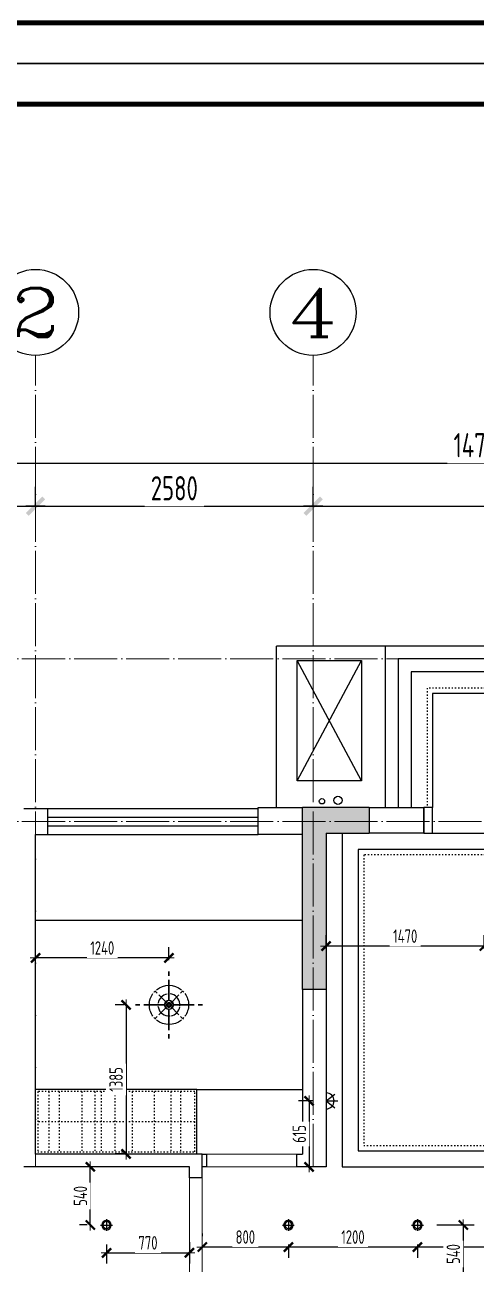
# Model space of a CAD drawing. Header units: inches. Extents: x 600 to 250244, y -404780 to 1000.
# Drawn here: x 165597 to 169793, y -326034 to -314517 of the extents above; entities that cross this region are included whole.
import ezdxf
from ezdxf.enums import TextEntityAlignment as Align

# ---------------------------------------------------------------- set-up
doc = ezdxf.new("R2010")
doc.units = ezdxf.units.IN
doc.header["$MEASUREMENT"] = 0
doc.linetypes.add('ACAD_ISO03W100', pattern=[30, 12, -18])
doc.linetypes.add('DOTE', pattern=[2.42, 2, -0.2, 0.02, -0.2])
for name, color, linetype in [('15开关布置图-YJ', 2, 'Continuous'), ('AXIS', 1, 'Continuous'), ('AXIS_TEXT', 7, 'Continuous'), ('A图框', 7, 'Continuous'), ('D-ARCHI', 250, 'Continuous'), ('EVH 立面填充', 8, 'Continuous'), ('IBS-003-建筑窗框', 3, 'Continuous'), ('IBS-182-原建筑非承重墙', 150, 'Continuous'), ('IBS-200-原建筑承重墙柱', 200, 'Continuous'), ('IBS-63-原建筑窗', 63, 'Continuous'), ('IDS-040-固定高家具', 40, 'Continuous'), ('IRC-2-天花灯具', 2, 'Continuous'), ('IRC-30-天花轮廓线', 30, 'Continuous'), ('外标注', 50, 'Continuous')]:
    doc.layers.add(name, color=color, linetype=linetype)
doc.layers.add('天棚材质标注', color=2, linetype='Continuous', lineweight=5)
doc.layers.add('门', color=65, linetype='Continuous', lineweight=13)
doc.styles.add('_TCH_AXIS', font='COMPLEX', dxfattribs={"bigfont": 'GBCBIG'})
doc.styles.add('COMPLEX', font='COMPLEX')
doc.styles.add('HBA-DIMT', font='ARCHS.SHX', dxfattribs={"width": 0.8})
doc.dimstyles.new('HBA_40', dxfattribs={"dimscale": 50, "dimtxt": 2.5, "dimasz": 0.1, "dimexe": 2, "dimexo": 2.5, "dimgap": 0.6, "dimtad": 1, "dimdec": 0, "dimrnd": 5, "dimzin": 0, "dimtxsty": 'HBA-DIMT', "dimblk": 'HBA_DIMENSION_TICK', "dimblk1": 'HBA_DIMENSION_TICK', "dimblk2": 'HBA_DIMENSION_TICK', "dimcen": 0.125, "dimclrd": 44, "dimclre": 44, "dimclrt": 2, "dimadec": 0, "dimazin": 0, "dimtfac": 1, "dimtdec": 0, "dimtix": 1, "dimtmove": 1, "dimatfit": 3, "dimldrblk": 'HBA_Leader_Dot', "dimfxl": 0, "dimtvp": 1, "dimtfill": 1, "dimtolj": 1, "dimtzin": 0, "dimarcsym": 0})

# ---------------------------------------------------------------- blocks, each defined once
blk = doc.blocks.new('gegeg')
at = {"layer": 'A图框'}
blk.add_lwpolyline([(162587, -39218), (162587, -60008), (133187, -60008), (133187, -39218)], close=True, dxfattribs=at)
at = {"layer": 'A图框', "const_width": 42}
blk.add_lwpolyline([(133537, -40125), (133537, -39568), (162237, -39568), (162237, -57908)], dxfattribs=at)
blk.add_lwpolyline([(133537, -58258), (162237, -58258), (162237, -59658), (133537, -59658)], close=True, dxfattribs=at)
blk = doc.blocks.new('HBA_DIMENSION_TICK')
at = {"color": 0, "linetype": 'ByBlock'}
for p, q in [((-10, 0), (0, 0)), ((0, 0), (10, 0))]:
    blk.add_line(p, q, dxfattribs=at)
at = {"color": 50, "linetype": 'ByBlock'}
blk.add_solid([(-10, -7), (-7, -10), (7, 10), (10, 7)], dxfattribs=at)
blk = doc.blocks.new('*D472')
at = {"layer": 'Defpoints', "color": 0, "transparency": 16777216}
for p in [(165697, -318990), (162487, -319215), (165697, -319215)]:
    blk.add_point(p, dxfattribs=at)
at = {"layer": '外标注', "color": 44, "lineweight": -2, "transparency": 16777216}
for p, q in [((162487, -318990), (162487, -318810)), ((165697, -318990), (165697, -318810)), ((162496, -318990), (165688, -318990))]:
    blk.add_line(p, q, dxfattribs=at)
at = {"layer": '外标注', "color": 44, "lineweight": -2, "transparency": 16777216, "xscale": 9, "yscale": 9, "zscale": 9, "rotation": 180}
blk.add_blockref('HBA_DIMENSION_TICK', (162487, -318990), dxfattribs=at)
at = {"layer": '外标注', "color": 44, "lineweight": -2, "transparency": 16777216, "xscale": 9, "yscale": 9, "zscale": 9}
blk.add_blockref('HBA_DIMENSION_TICK', (165697, -318990), dxfattribs=at)
at = {"layer": '外标注', "color": 2, "transparency": 16777216, "insert": (164092, -318824), "char_height": 225, "attachment_point": 5, "style": 'HBA-DIMT', "bg_fill": 3, "box_fill_scale": 1.25, "bg_fill_color": 256, "bg_fill_true_color": 13158600, "bg_fill_transparency": 0}
blk.add_mtext('\\A1;3210', dxfattribs=at)
blk = doc.blocks.new('HBA_Leader_Dot')
at = {"color": 0, "linetype": 'ByBlock'}
blk.add_line((-5, 0), (-10, 0), dxfattribs=at)
at = {"color": 0, "linetype": 'ByBlock', "const_width": 5}
blk.add_lwpolyline([(-2.5, 0, 1), (2.5, 0, 1)], format="xyb", close=True, dxfattribs=at)
blk = doc.blocks.new('*D473')
at = {"layer": 'Defpoints', "color": 0, "transparency": 16777216}
for p in [(168277, -318990), (165697, -319215), (168277, -319215)]:
    blk.add_point(p, dxfattribs=at)
at = {"layer": '外标注', "color": 44, "lineweight": -2, "transparency": 16777216}
for p, q in [((165697, -318990), (165697, -318810)), ((168277, -318990), (168277, -318810)), ((165706, -318990), (168268, -318990))]:
    blk.add_line(p, q, dxfattribs=at)
at = {"layer": '外标注', "color": 44, "lineweight": -2, "transparency": 16777216, "xscale": 9, "yscale": 9, "zscale": 9, "rotation": 180}
blk.add_blockref('HBA_DIMENSION_TICK', (165697, -318990), dxfattribs=at)
at = {"layer": '外标注', "color": 44, "lineweight": -2, "transparency": 16777216, "xscale": 9, "yscale": 9, "zscale": 9}
blk.add_blockref('HBA_DIMENSION_TICK', (168277, -318990), dxfattribs=at)
at = {"layer": '外标注', "color": 2, "transparency": 16777216, "insert": (166987, -318824), "char_height": 225, "attachment_point": 5, "style": 'HBA-DIMT', "bg_fill": 3, "box_fill_scale": 1.25, "bg_fill_color": 256, "bg_fill_true_color": 13158600, "bg_fill_transparency": 0}
blk.add_mtext('\\A1;2580', dxfattribs=at)
blk = doc.blocks.new('*D474')
at = {"layer": 'Defpoints', "color": 0, "transparency": 16777216}
for p in [(174367, -318990), (168277, -319215), (174367, -319215)]:
    blk.add_point(p, dxfattribs=at)
at = {"layer": '外标注', "color": 44, "lineweight": -2, "transparency": 16777216}
for p, q in [((168277, -318990), (168277, -318810)), ((174367, -318990), (174367, -318810)), ((168286, -318990), (174358, -318990))]:
    blk.add_line(p, q, dxfattribs=at)
at = {"layer": '外标注', "color": 44, "lineweight": -2, "transparency": 16777216, "xscale": 9, "yscale": 9, "zscale": 9, "rotation": 180}
blk.add_blockref('HBA_DIMENSION_TICK', (168277, -318990), dxfattribs=at)
at = {"layer": '外标注', "color": 44, "lineweight": -2, "transparency": 16777216, "xscale": 9, "yscale": 9, "zscale": 9}
blk.add_blockref('HBA_DIMENSION_TICK', (174367, -318990), dxfattribs=at)
at = {"layer": '外标注', "color": 2, "transparency": 16777216, "insert": (171322, -318824), "char_height": 225, "attachment_point": 5, "style": 'HBA-DIMT', "bg_fill": 3, "box_fill_scale": 1.25, "bg_fill_color": 256, "bg_fill_true_color": 13158600, "bg_fill_transparency": 0}
blk.add_mtext('\\A1;6090', dxfattribs=at)
blk = doc.blocks.new('*D476')
at = {"layer": 'Defpoints', "color": 0, "transparency": 16777216}
for p in [(177187, -318590), (162487, -318990), (177187, -318990)]:
    blk.add_point(p, dxfattribs=at)
at = {"layer": '外标注', "color": 44, "lineweight": -2, "transparency": 16777216}
for p, q in [((162487, -318765), (162487, -318410)), ((177187, -318765), (177187, -318410)), ((162496, -318590), (177178, -318590))]:
    blk.add_line(p, q, dxfattribs=at)
at = {"layer": '外标注', "color": 44, "lineweight": -2, "transparency": 16777216, "xscale": 9, "yscale": 9, "zscale": 9, "rotation": 180}
blk.add_blockref('HBA_DIMENSION_TICK', (162487, -318590), dxfattribs=at)
at = {"layer": '外标注', "color": 44, "lineweight": -2, "transparency": 16777216, "xscale": 9, "yscale": 9, "zscale": 9}
blk.add_blockref('HBA_DIMENSION_TICK', (177187, -318590), dxfattribs=at)
at = {"layer": '外标注', "color": 2, "transparency": 16777216, "insert": (169837, -318424), "char_height": 225, "attachment_point": 5, "style": 'HBA-DIMT', "bg_fill": 3, "box_fill_scale": 1.25, "bg_fill_color": 256, "bg_fill_true_color": 13158600, "bg_fill_transparency": 0}
blk.add_mtext('\\A1;14700', dxfattribs=at)
blk = doc.blocks.new('_AXISO')
blk.add_circle((0, 0), 0.5)
at = {"layer": 'AXIS_TEXT', "style": 'COMPLEX', "width": 1.041667}
blk.add_attdef('A', text='', height=0.56, dxfattribs=at).set_placement((-0.25, -0.28), (0.25, -0.28), align=Align.FIT)
blk = doc.blocks.new('A$C2C253EB8')
at = {"layer": 'IRC-2-天花灯具', "color": 250}
for p, q in [((0, 55), (110, 55)), ((55, 0), (55, 110))]:
    blk.add_line(p, q, dxfattribs=at)
at = {"layer": 'IRC-2-天花灯具', "color": 2}
blk.add_ellipse((55, 55), major_axis=(44, 0), ratio=1, start_param=1.571461413961594, end_param=7.85464672114118, dxfattribs=at)
at = {"layer": 'IRC-2-天花灯具', "color": 251}
blk.add_ellipse((55, 55), major_axis=(33, 0), ratio=1, start_param=1.570667, end_param=7.853852, dxfattribs=at)
blk = doc.blocks.new('A$C677541E1')
at = {"linetype": 'Continuous'}
for p, q in [((611, 1221), (611, 1145)), ((611, 1145), (611, 1221)), ((611, 1069), (611, 689)), ((611, 689), (611, 1069)), ((368, 854), (398, 823)), ((398, 823), (368, 854)), ((428, 793), (580, 642)), ((580, 642), (428, 793)), ((642, 642), (793, 793)), ((793, 793), (642, 642)), ((823, 823), (854, 854)), ((854, 854), (823, 823)), ((0, 611), (76, 611)), ((76, 611), (0, 611)), ((153, 611), (532, 611)), ((532, 611), (153, 611)), ((428, 428), (580, 580)), ((580, 580), (428, 428)), ((611, 532), (611, 153)), ((611, 153), (611, 532)), ((642, 580), (793, 428)), ((793, 428), (642, 580)), ((689, 611), (1069, 611)), ((1069, 611), (689, 611)), ((1221, 611), (1145, 611)), ((1145, 611), (1221, 611)), ((368, 368), (398, 398)), ((398, 398), (368, 368)), ((823, 398), (854, 368)), ((854, 368), (823, 398)), ((611, 76), (611, 0)), ((611, 0), (611, 76))]:
    blk.add_line(p, q, dxfattribs=at)
at = {"linetype": 'Continuous', "extrusion": (0, 0, -1)}
for major_axis, start_param, end_param in [((-358, 0), 0.888621, 2.252972), ((-358, 1), -0.003333, 0.613772), ((349, 78), 4.06277, 4.162216), ((349, 78), 4.06277, 4.162216), ((78.3, 0), 0.000513, 6.283698), ((78.3, 1), 3.385592, 4.494095), ((-78.3, 1), 1.78909, 2.897593), ((-349, 78), 2.120969, 2.220415), ((-349, 78), 2.120969, 2.220415), ((358, 1), -0.613772, 0.003333), ((358, 1), 2.52782, 3.144925), ((-78.3, 1), -1.352502, -0.243999), ((-39.1, 0.4), 3.131185, 9.41437), ((39.1, 0.4), 3.382419, 4.490922), ((-39.1, 0.4), -1.349329, -0.240826), ((-39.1, 0.4), 1.792263, 2.900766), ((39.1, 0.4), 0.240826, 1.349329), ((78.3, 1), 0.243999, 1.352502), ((-358, 1), 3.13826, 3.755365), ((-349, 78), -1.020623, -0.921177), ((-349, 78), -1.020623, -0.921177), ((-358, 0), 4.030214, 5.394564), ((349, 78), 0.921177, 1.020623), ((349, 78), 0.921177, 1.020623)]:
    blk.add_ellipse((611, 611), major_axis=major_axis, ratio=1, start_param=start_param, end_param=end_param, dxfattribs=at)
at = {"linetype": 'Continuous'}
for major_axis, start_param, end_param in [((-144, 140), -0.014456, 0.602649), ((-141, 143), -0.608759, 0.008346), ((-146, 139), -0.825662, -0.726216), ((-146, 139), -0.825662, -0.726216), ((-143, 142), 4.028499, 5.392849), ((-171, 105), 0.467757, 0.567203), ((-171, 105), 0.467757, 0.567203), ((-143, 142), 0.886906, 2.251257), ((-32.1, 30.1), 3.109878, 9.393063), ((-32.1, 30.1), 0.2, 1.308503), ((-14.8, 16.2), 3.186593, 9.469778), ((-31, 31.2), -1.336602, -0.228099), ((-31, 31.2), 1.804991, 2.913494), ((-15.1, 16), 0.25847, 1.366973), ((-16.1, 15), -1.374959, -0.266456), ((-16.1, 15), 1.766633, 2.875136), ((-15.1, 16), 3.400063, 4.508566), ((-141, 143), 2.532833, 3.149938), ((-32.1, 30.1), 3.341592, 4.450095), ((-144, 140), 3.127137, 3.744242), ((-171, 105), 3.609349, 3.708795), ((-171, 105), 3.609349, 3.708795), ((-146, 139), 2.315931, 2.415377), ((-146, 139), 2.315931, 2.415377)]:
    blk.add_ellipse((611, 611), major_axis=major_axis, ratio=1, start_param=start_param, end_param=end_param, dxfattribs=at)
blk = doc.blocks.new('fhty')
at = {"layer": 'IRC-2-天花灯具'}
for p, q in [((717910, -196860), (717910, -197065)), ((717910, -196962), (717990, -196900)), ((717910, -196962), (718019, -196962)), ((717910, -196962), (717990, -197025))]:
    blk.add_line(p, q, dxfattribs=at)
blk.add_arc((717910, -196962), 74.3, 270, 90, dxfattribs=at)
blk = doc.blocks.new('*D488')
at = {"layer": 'Defpoints', "color": 0, "transparency": 16777216}
for p in [(169247, -325725), (172867, -325725), (169247, -325875)]:
    blk.add_point(p, dxfattribs=at)
at = {"layer": '天棚材质标注', "color": 44, "lineweight": -2, "transparency": 16777216}
for p, q in [((169247, -325850), (169247, -325975)), ((172862, -325875), (169252, -325875)), ((172867, -325850), (172867, -325975))]:
    blk.add_line(p, q, dxfattribs=at)
at = {"layer": '天棚材质标注', "color": 44, "lineweight": -2, "transparency": 16777216, "xscale": 5, "yscale": 5, "zscale": 5, "rotation": 180}
blk.add_blockref('HBA_DIMENSION_TICK', (169247, -325875), dxfattribs=at)
at = {"layer": '天棚材质标注', "color": 44, "lineweight": -2, "transparency": 16777216, "xscale": 5, "yscale": 5, "zscale": 5}
blk.add_blockref('HBA_DIMENSION_TICK', (172867, -325875), dxfattribs=at)
at = {"layer": '天棚材质标注', "color": 2, "transparency": 16777216, "insert": (171057, -325782), "char_height": 125, "attachment_point": 5, "style": 'HBA-DIMT', "bg_fill": 3, "box_fill_scale": 1.25, "bg_fill_color": 256, "bg_fill_true_color": 13158600, "bg_fill_transparency": 0}
blk.add_mtext('\\A1;3620', dxfattribs=at)
blk = doc.blocks.new('*D489')
at = {"layer": 'Defpoints', "color": 0, "transparency": 16777216}
for p in [(168047, -325725), (169247, -325725), (168047, -325875)]:
    blk.add_point(p, dxfattribs=at)
at = {"layer": '天棚材质标注', "color": 44, "lineweight": -2, "transparency": 16777216}
for p, q in [((168047, -325850), (168047, -325975)), ((169242, -325875), (168052, -325875)), ((169247, -325850), (169247, -325975))]:
    blk.add_line(p, q, dxfattribs=at)
at = {"layer": '天棚材质标注', "color": 44, "lineweight": -2, "transparency": 16777216, "xscale": 5, "yscale": 5, "zscale": 5, "rotation": 180}
blk.add_blockref('HBA_DIMENSION_TICK', (168047, -325875), dxfattribs=at)
at = {"layer": '天棚材质标注', "color": 44, "lineweight": -2, "transparency": 16777216, "xscale": 5, "yscale": 5, "zscale": 5}
blk.add_blockref('HBA_DIMENSION_TICK', (169247, -325875), dxfattribs=at)
at = {"layer": '天棚材质标注', "color": 2, "transparency": 16777216, "insert": (168647, -325782), "char_height": 125, "attachment_point": 5, "style": 'HBA-DIMT', "bg_fill": 3, "box_fill_scale": 1.25, "bg_fill_color": 256, "bg_fill_true_color": 13158600, "bg_fill_transparency": 0}
blk.add_mtext('\\A1;1200', dxfattribs=at)
blk = doc.blocks.new('*D490')
at = {"layer": 'Defpoints', "color": 0, "transparency": 16777216}
for p in [(168047, -325725), (167247, -325875), (167247, -325875)]:
    blk.add_point(p, dxfattribs=at)
at = {"layer": '天棚材质标注', "color": 44, "lineweight": -2, "transparency": 16777216}
for p, q in [((167247, -325750), (167247, -325775)), ((168042, -325875), (167252, -325875)), ((168047, -325850), (168047, -325975))]:
    blk.add_line(p, q, dxfattribs=at)
at = {"layer": '天棚材质标注', "color": 44, "lineweight": -2, "transparency": 16777216, "xscale": 5, "yscale": 5, "zscale": 5, "rotation": 180}
blk.add_blockref('HBA_DIMENSION_TICK', (167247, -325875), dxfattribs=at)
at = {"layer": '天棚材质标注', "color": 44, "lineweight": -2, "transparency": 16777216, "xscale": 5, "yscale": 5, "zscale": 5}
blk.add_blockref('HBA_DIMENSION_TICK', (168047, -325875), dxfattribs=at)
at = {"layer": '天棚材质标注', "color": 2, "transparency": 16777216, "insert": (167647, -325782), "char_height": 125, "attachment_point": 5, "style": 'HBA-DIMT', "bg_fill": 3, "box_fill_scale": 1.25, "bg_fill_color": 256, "bg_fill_true_color": 13158600, "bg_fill_transparency": 0}
blk.add_mtext('\\A1;800', dxfattribs=at)
blk = doc.blocks.new('*D491')
at = {"layer": 'Defpoints', "color": 0, "transparency": 16777216}
for p in [(169302, -325670), (169302, -326210), (169673, -326210)]:
    blk.add_point(p, dxfattribs=at)
at = {"layer": '天棚材质标注', "color": 44, "lineweight": -2, "transparency": 16777216}
for p, q in [((169427, -325670), (169773, -325670)), ((169673, -325675), (169673, -326205)), ((169427, -326210), (169773, -326210))]:
    blk.add_line(p, q, dxfattribs=at)
at = {"layer": '天棚材质标注', "color": 44, "lineweight": -2, "transparency": 16777216, "xscale": 5, "yscale": 5, "zscale": 5}
for p, rotation in [((169673, -325670), 90), ((169673, -326210), 270)]:
    blk.add_blockref('HBA_DIMENSION_TICK', p, dxfattribs=dict(at, rotation=rotation))
at = {"layer": '天棚材质标注', "color": 2, "transparency": 16777216, "insert": (169580, -325940), "char_height": 125, "attachment_point": 5, "rotation": 90, "style": 'HBA-DIMT', "bg_fill": 3, "box_fill_scale": 1.25, "bg_fill_color": 256, "bg_fill_true_color": 13158600, "bg_fill_transparency": 0}
blk.add_mtext('\\A1;540', dxfattribs=at)
blk = doc.blocks.new('*D508')
at = {"layer": 'Defpoints', "color": 0, "transparency": 16777216}
for p in [(168397, -323078), (168397, -323225), (169868, -323225)]:
    blk.add_point(p, dxfattribs=at)
at = {"layer": '天棚材质标注', "color": 44, "lineweight": -2, "transparency": 16777216}
for p, q in [((168397, -323100), (168397, -322978)), ((169868, -323100), (169868, -322978)), ((169863, -323078), (168402, -323078))]:
    blk.add_line(p, q, dxfattribs=at)
at = {"layer": '天棚材质标注', "color": 44, "lineweight": -2, "transparency": 16777216, "xscale": 5, "yscale": 5, "zscale": 5, "rotation": 180}
blk.add_blockref('HBA_DIMENSION_TICK', (168397, -323078), dxfattribs=at)
at = {"layer": '天棚材质标注', "color": 44, "lineweight": -2, "transparency": 16777216, "xscale": 5, "yscale": 5, "zscale": 5}
blk.add_blockref('HBA_DIMENSION_TICK', (169868, -323078), dxfattribs=at)
at = {"layer": '天棚材质标注', "color": 2, "transparency": 16777216, "insert": (169133, -322986), "char_height": 125, "attachment_point": 5, "style": 'HBA-DIMT', "bg_fill": 3, "box_fill_scale": 1.25, "bg_fill_color": 256, "bg_fill_true_color": 13158600, "bg_fill_transparency": 0}
blk.add_mtext('\\A1;1470', dxfattribs=at)
blk = doc.blocks.new('*D514')
at = {"layer": 'Defpoints', "color": 0, "transparency": 16777216}
for p in [(165697, -323189), (165697, -323334), (166937, -323334)]:
    blk.add_point(p, dxfattribs=at)
at = {"layer": '天棚材质标注', "color": 44, "lineweight": -2, "transparency": 16777216}
for p, q in [((165697, -323209), (165697, -323089)), ((166937, -323209), (166937, -323089)), ((166932, -323189), (165702, -323189))]:
    blk.add_line(p, q, dxfattribs=at)
at = {"layer": '天棚材质标注', "color": 44, "lineweight": -2, "transparency": 16777216, "xscale": 5, "yscale": 5, "zscale": 5, "rotation": 180}
blk.add_blockref('HBA_DIMENSION_TICK', (165697, -323189), dxfattribs=at)
at = {"layer": '天棚材质标注', "color": 44, "lineweight": -2, "transparency": 16777216, "xscale": 5, "yscale": 5, "zscale": 5}
blk.add_blockref('HBA_DIMENSION_TICK', (166937, -323189), dxfattribs=at)
at = {"layer": '天棚材质标注', "color": 2, "transparency": 16777216, "insert": (166317, -323096), "char_height": 125, "attachment_point": 5, "style": 'HBA-DIMT', "bg_fill": 3, "box_fill_scale": 1.25, "bg_fill_color": 256, "bg_fill_true_color": 13158600, "bg_fill_transparency": 0}
blk.add_mtext('\\A1;1240', dxfattribs=at)
blk = doc.blocks.new('*D515')
at = {"layer": 'Defpoints', "color": 0, "transparency": 16777216}
for p in [(166646, -323625), (166538, -325010), (166646, -325010)]:
    blk.add_point(p, dxfattribs=at)
at = {"layer": '天棚材质标注', "color": 44, "lineweight": -2, "transparency": 16777216}
for p, q in [((166521, -323625), (166438, -323625)), ((166538, -323630), (166538, -325005)), ((166521, -325010), (166438, -325010))]:
    blk.add_line(p, q, dxfattribs=at)
at = {"layer": '天棚材质标注', "color": 44, "lineweight": -2, "transparency": 16777216, "xscale": 5, "yscale": 5, "zscale": 5}
for p, rotation in [((166538, -323625), 90), ((166538, -325010), 270)]:
    blk.add_blockref('HBA_DIMENSION_TICK', p, dxfattribs=dict(at, rotation=rotation))
at = {"layer": '天棚材质标注', "color": 2, "transparency": 16777216, "insert": (166445, -324318), "char_height": 125, "attachment_point": 5, "rotation": 90, "style": 'HBA-DIMT', "bg_fill": 3, "box_fill_scale": 1.25, "bg_fill_color": 256, "bg_fill_true_color": 13158600, "bg_fill_transparency": 0}
blk.add_mtext('\\A1;1385', dxfattribs=at)
blk = doc.blocks.new('*D519')
at = {"layer": 'Defpoints', "color": 0, "transparency": 16777216}
for p in [(166206, -325130), (166302, -325130), (166302, -325670)]:
    blk.add_point(p, dxfattribs=at)
at = {"layer": '天棚材质标注', "color": 44, "lineweight": -2, "transparency": 16777216}
for p, q in [((166177, -325130), (166106, -325130)), ((166206, -325665), (166206, -325135)), ((166177, -325670), (166106, -325670))]:
    blk.add_line(p, q, dxfattribs=at)
at = {"layer": '天棚材质标注', "color": 44, "lineweight": -2, "transparency": 16777216, "xscale": 5, "yscale": 5, "zscale": 5}
for p, rotation in [((166206, -325130), 90), ((166206, -325670), 270)]:
    blk.add_blockref('HBA_DIMENSION_TICK', p, dxfattribs=dict(at, rotation=rotation))
at = {"layer": '天棚材质标注', "color": 2, "transparency": 16777216, "insert": (166114, -325400), "char_height": 125, "attachment_point": 5, "rotation": 90, "style": 'HBA-DIMT', "bg_fill": 3, "box_fill_scale": 1.25, "bg_fill_color": 256, "bg_fill_true_color": 13158600, "bg_fill_transparency": 0}
blk.add_mtext('\\A1;540', dxfattribs=at)
blk = doc.blocks.new('*D520')
at = {"layer": 'Defpoints', "color": 0, "transparency": 16777216}
for p in [(167127, -325706), (166357, -325725), (167127, -325929)]:
    blk.add_point(p, dxfattribs=at)
at = {"layer": '天棚材质标注', "color": 44, "lineweight": -2, "transparency": 16777216}
for p, q in [((166357, -325850), (166357, -326029)), ((166362, -325929), (167122, -325929)), ((167127, -325831), (167127, -326029))]:
    blk.add_line(p, q, dxfattribs=at)
at = {"layer": '天棚材质标注', "color": 44, "lineweight": -2, "transparency": 16777216, "xscale": 5, "yscale": 5, "zscale": 5, "rotation": 180}
blk.add_blockref('HBA_DIMENSION_TICK', (166357, -325929), dxfattribs=at)
at = {"layer": '天棚材质标注', "color": 44, "lineweight": -2, "transparency": 16777216, "xscale": 5, "yscale": 5, "zscale": 5}
blk.add_blockref('HBA_DIMENSION_TICK', (167127, -325929), dxfattribs=at)
at = {"layer": '天棚材质标注', "color": 2, "transparency": 16777216, "insert": (166742, -325836), "char_height": 125, "attachment_point": 5, "style": 'HBA-DIMT', "bg_fill": 3, "box_fill_scale": 1.25, "bg_fill_color": 256, "bg_fill_true_color": 13158600, "bg_fill_transparency": 0}
blk.add_mtext('\\A1;770', dxfattribs=at)
blk = doc.blocks.new('*D525')
at = {"layer": 'Defpoints', "color": 0, "transparency": 16777216}
for p in [(168397, -324517), (168240, -325130), (168397, -325130)]:
    blk.add_point(p, dxfattribs=at)
at = {"layer": '天棚材质标注', "color": 44, "lineweight": -2, "transparency": 16777216}
for p, q in [((168272, -324517), (168140, -324517)), ((168240, -324522), (168240, -325125)), ((168272, -325130), (168140, -325130))]:
    blk.add_line(p, q, dxfattribs=at)
at = {"layer": '天棚材质标注', "color": 44, "lineweight": -2, "transparency": 16777216, "xscale": 5, "yscale": 5, "zscale": 5}
for p, rotation in [((168240, -324517), 90), ((168240, -325130), 270)]:
    blk.add_blockref('HBA_DIMENSION_TICK', p, dxfattribs=dict(at, rotation=rotation))
at = {"layer": '天棚材质标注', "color": 2, "transparency": 16777216, "insert": (168148, -324824), "char_height": 125, "attachment_point": 5, "rotation": 90, "style": 'HBA-DIMT', "bg_fill": 3, "box_fill_scale": 1.25, "bg_fill_color": 256, "bg_fill_true_color": 13158600, "bg_fill_transparency": 0}
blk.add_mtext('\\A1;615', dxfattribs=at)

msp = doc.modelspace()

# ---------------------------------------------------------------- hatches: boundary and pattern name
at = {"layer": 'EVH 立面填充'}
h = msp.add_hatch(color=256, dxfattribs=at)
h.dxf.hatch_style = 1
h.paths.add_polyline_path([(168397.1, -322030.4), (168797.1, -322030.4), (168797.1, -321790.4), (168177.1, -321790.4), (168177.1, -323480.4), (168397.1, -323480.4)])

# ---------------------------------------------------------------- linework, layer by layer
at = {"layer": 'D-ARCHI', "color": 251, "linetype": 'DOTE', "lineweight": 5, "ltscale": 200}
for p, q in [((180007.1, -320410.2), (159679.8, -320410.2)), ((180007.1, -321920.4), (159667.1, -321920.4))]:
    msp.add_line(p, q, dxfattribs=at)
at = {"layer": 'IBS-003-建筑窗框', "color": 251, "ltscale": 10}
for p, q in [((174487.1, -320290.2), (168947.1, -320290.2)), ((168947.1, -320290.2), (168947.1, -321790.4)), ((174257.1, -320530.2), (169187.1, -320530.2)), ((169187.1, -320530.2), (169187.1, -321790.4)), ((174057.1, -320730.2), (169387.1, -320730.2)), ((169387.1, -320730.2), (169387.1, -321790.4)), ((165807.1, -321800.4), (167767.1, -321800.4)), ((165807.1, -322040.4), (167767.1, -322040.4))]:
    msp.add_line(p, q, dxfattribs=at)
at = {"layer": 'IBS-182-原建筑非承重墙'}
for p, q in [((167937.1, -321790.4), (167937.1, -320290.2)), ((168947.1, -320290.2), (167937.1, -320290.2)), ((168129.1, -321544.1), (168727.3, -320425.3)), ((168727.3, -321544.1), (168129.1, -320425.3)), ((167767.1, -322040.4), (167767.1, -321790.4)), ((167767.1, -321790.4), (168177.1, -321790.4)), ((168797.1, -321790.4), (169307.1, -321790.4)), ((169307.1, -322030.4), (169307.1, -321790.4)), ((165587.1, -321799.4), (165807.1, -321799.4)), ((165807.1, -321799.4), (165807.1, -322040.4)), ((165697.1, -325010.4), (165697.1, -322040.4)), ((165697.1, -322040.4), (165807.1, -322040.4)), ((168177.1, -322040.4), (167767.1, -322040.4)), ((169307.1, -322030.4), (168797.1, -322030.4)), ((168177.1, -322840.4), (165697.1, -322840.4)), ((168177.1, -323480.4), (168177.1, -325010.4)), ((168397.1, -323480.4), (168397.1, -325130.4)), ((167247.1, -325010.4), (165697.1, -325010.4)), ((167247.1, -325230.4), (167247.1, -325010.4)), ((168127.1, -325130.4), (168127.1, -325010.4)), ((168127.1, -325010.4), (168177.1, -325010.4)), ((167127.1, -325130.4), (165587.1, -325130.4)), ((167127.1, -325230.4), (167127.1, -325130.4)), ((168397.1, -325130.4), (168127.1, -325130.4)), ((167247.1, -325230.4), (167127.1, -325230.4))]:
    msp.add_line(p, q, dxfattribs=at)
for points in [[(168129.1, -320425.3), (168727.3, -320425.3), (168727.3, -321544.1), (168129.1, -321544.1)], [(169307.1, -322030.4), (169387.1, -322030.4), (169387.1, -321790.4), (169307.1, -321790.4)], [(167247.1, -325010.4), (167287.1, -325010.4), (167287.1, -325130.4), (167247.1, -325130.4)]]:
    msp.add_lwpolyline(points, close=True, dxfattribs=at)
for centre, radius in [((168359.3, -321732.5), 25), ((168508.2, -321723.9), 37.5)]:
    msp.add_circle(centre, radius, dxfattribs=at)
at = {"layer": 'IBS-200-原建筑承重墙柱', "ltscale": 0.02}
for p, q in [((168177.1, -323480.4), (168177.1, -321790.4)), ((168797.1, -321790.4), (168177.1, -321790.4)), ((168797.1, -321790.4), (168797.1, -322030.4)), ((168397.1, -322030.4), (168397.1, -323480.4)), ((168397.1, -322030.4), (168797.1, -322030.4)), ((168397.1, -323480.4), (168177.1, -323480.4))]:
    msp.add_line(p, q, dxfattribs=at)
at = {"layer": 'IBS-63-原建筑窗'}
for p, q in [((174377.1, -320410.2), (169067.1, -320410.2)), ((169067.1, -320410.2), (169067.1, -321790.4)), ((165807.1, -321880.4), (167767.1, -321880.4)), ((165807.1, -321960.4), (167767.1, -321960.4))]:
    msp.add_line(p, q, dxfattribs=at)
at = {"layer": 'IDS-040-固定高家具'}
for p, q in [((167197.1, -324410.4), (165697.1, -324410.4)), ((167197.1, -325010.4), (167197.1, -324410.4))]:
    msp.add_line(p, q, dxfattribs=at)
at = {"layer": 'IDS-040-固定高家具', "linetype": 'ACAD_ISO03W100'}
for p, q in [((165820.5, -324430.4), (165820.5, -324990.4)), ((165915.5, -324430.4), (165915.5, -324990.4)), ((166125.8, -324430.4), (166125.8, -324990.4)), ((166249.6, -324430.4), (166249.6, -324990.4)), ((166307.2, -324430.4), (166307.2, -324990.4)), ((166433.9, -324430.4), (166433.9, -324990.4)), ((166595.2, -324430.4), (166595.2, -324990.4)), ((166799.7, -324430.4), (166799.7, -324990.4)), ((166955.2, -324430.4), (166955.2, -324990.4)), ((167044.5, -324430.4), (167044.5, -324990.4)), ((167177.1, -324710.4), (165717.1, -324710.4))]:
    msp.add_line(p, q, dxfattribs=at)
msp.add_lwpolyline([(165717.1, -324990.4), (167177.1, -324990.4), (167177.1, -324430.4), (165717.1, -324430.4)], close=True, dxfattribs=at)
at = {"layer": 'IRC-2-天花灯具', "linetype": 'ACAD_ISO03W100'}
for p, q in [((174107.1, -320680.2), (169337.1, -320680.2)), ((169337.1, -320680.2), (169337.1, -321790.4))]:
    msp.add_line(p, q, dxfattribs=at)
msp.add_lwpolyline([(168747.1, -324930.4), (173717.1, -324930.4), (173717.1, -322230.4), (168747.1, -322230.4)], close=True, dxfattribs=at)
at = {"layer": 'IRC-30-天花轮廓线'}
for p, q in [((168547.1, -322030.4), (168547.1, -325130.4)), ((169307.1, -322030.4), (173917.1, -322030.4)), ((167197.1, -324410.4), (168177.1, -324410.4)), ((168547.1, -325130.4), (173917.1, -325130.4))]:
    msp.add_line(p, q, dxfattribs=at)
msp.add_lwpolyline([(168697.1, -324980.4), (173767.1, -324980.4), (173767.1, -322180.4), (168697.1, -322180.4)], close=True, dxfattribs=at)
at = {"layer": '门', "color": 8, "lineweight": 5}
for points in [[(167287.1, -325010.4), (168127.1, -325010.4), (168127.1, -325130.4), (167287.1, -325130.4)], [(167126.8, -326110.4), (167247.1, -326110.4), (167247.1, -325230.4), (167126.8, -325230.4)]]:
    msp.add_lwpolyline(points, close=True, dxfattribs=at)

# ---------------------------------------------------------------- block references
at = {"layer": '15开关布置图-YJ', "color": 2, "xscale": 1.081091401797356, "yscale": 1.081091401797356, "zscale": 1.081091401797356}
msp.add_blockref('gegeg', (10904.1, -250002.3), dxfattribs=at)
at = {"layer": 'AXIS'}
ref = msp.add_blockref('_AXISO', (165697.1, -317190.2), dxfattribs=dict(at, xscale=800, yscale=800, zscale=800))
ref.add_attrib('A', '2', dxfattribs={"layer": 'AXIS_TEXT', "height": 452.5, "style": '_TCH_AXIS', "width": 1.5}).set_placement((165470.8, -317416.4), (165923.3, -317416.4), align=Align.FIT)
ref = msp.add_blockref('_AXISO', (168277.1, -317190.2), dxfattribs=dict(at, xscale=800, yscale=800, zscale=800))
ref.add_attrib('A', '4', dxfattribs={"layer": 'AXIS_TEXT', "height": 452.5, "style": '_TCH_AXIS', "width": 1.3125}).set_placement((168050.8, -317416.4), (168503.3, -317416.4), align=Align.FIT)
at = {"layer": 'IRC-2-天花灯具', "xscale": 0.509157656016598, "yscale": 0.509157656016598, "zscale": 0.509157656016598}
msp.add_blockref('A$C677541E1', (166626.2, -323936.3), dxfattribs=at)
at = {"layer": 'IRC-2-天花灯具'}
msp.add_blockref('fhty', (-549512.6, -127554.9), dxfattribs=at)
at = {"layer": 'IRC-2-天花灯具', "xscale": -1, "rotation": 180}
for p in [(166301.9, -325615.4), (167992.2, -325615.4), (169192.2, -325615.4)]:
    msp.add_blockref('A$C2C253EB8', p, dxfattribs=at)

# ---------------------------------------------------------------- dimensions: what is measured, and where the dimension line sits
at = {"layer": '外标注'}
dim = msp.add_linear_dim(base=(165697.1, -318990.2), p1=(162487.1, -319214.7), p2=(165697.1, -319214.7), dimstyle='HBA_40', override={"dimscale": 90, "dimfxl": 200, "dimfxlon": 1}, dxfattribs=at)
dim.commit()
dim.dimension.update_dxf_attribs({"geometry": '*D472', "text_midpoint": (164092.1, -318823.7)})

# ---------------------------------------------------------------- next in the draw order: dimensions: what is measured, and where the dimension line sits
dim = msp.add_linear_dim(base=(168277.1, -318990.2), p1=(165697.1, -319214.7), p2=(168277.1, -319214.7), dimstyle='HBA_40', override={"dimscale": 90, "dimfxl": 200, "dimfxlon": 1}, dxfattribs=at)
dim.commit()
dim.dimension.update_dxf_attribs({"geometry": '*D473', "text_midpoint": (166987.1, -318823.7)})

# ---------------------------------------------------------------- next in the draw order: dimensions: what is measured, and where the dimension line sits
dim = msp.add_linear_dim(base=(174367.1, -318990.2), p1=(168277.1, -319214.7), p2=(174367.1, -319214.7), dimstyle='HBA_40', override={"dimscale": 90, "dimfxl": 200, "dimfxlon": 1}, dxfattribs=at)
dim.commit()
dim.dimension.update_dxf_attribs({"geometry": '*D474', "text_midpoint": (171322.1, -318823.7)})

# ---------------------------------------------------------------- next in the draw order: dimensions: what is measured, and where the dimension line sits
dim = msp.add_linear_dim(base=(177187.1, -318590.2), p1=(162487.1, -318990.2), p2=(177187.1, -318990.2), dimstyle='HBA_40', override={"dimscale": 90, "dimfxl": 200, "dimfxlon": 1}, dxfattribs=at)
dim.commit()
dim.dimension.update_dxf_attribs({"geometry": '*D476', "text_midpoint": (169837.1, -318423.7)})

# ---------------------------------------------------------------- next in the draw order: linework, layer by layer
at = {"layer": 'D-ARCHI', "color": 251, "linetype": 'DOTE', "lineweight": 5, "ltscale": 200}
for p, q in [((165697.1, -325130.4), (165697.1, -317590.2)), ((168277.1, -325130.4), (168277.1, -317590.2))]:
    msp.add_line(p, q, dxfattribs=at)

# ---------------------------------------------------------------- next in the draw order: block references
at = {"layer": '15开关布置图-YJ', "color": 2, "xscale": 1.081091401797356, "yscale": 1.081091401797356, "zscale": 1.081091401797356}
msp.add_blockref('gegeg', (10904.1, -272478.2), dxfattribs=at)

# ---------------------------------------------------------------- next in the draw order: dimensions: what is measured, and where the dimension line sits
at = {"layer": '天棚材质标注', "color": 6}
for base, p1, p2, picture, middle in [((168397.1, -323078.5), (169868.3, -323225.4), (168397.1, -323225.4), '*D508', (169132.7, -322986)), ((165697.1, -323188.8), (166937.1, -323333.9), (165697.1, -323333.9), '*D514', (166317.1, -323096.3)), ((169247.2, -325874.5), (172866.9, -325725.4), (169247.2, -325725.4), '*D488', (171057.1, -325782))]:
    dim = msp.add_linear_dim(base=base, p1=p1, p2=p2, dimstyle='HBA_40', dxfattribs=at)
    dim.commit()
    dim.dimension.update_dxf_attribs({"geometry": picture, "text_midpoint": middle})
for base, p1, p2, picture, middle in [((166537.6, -325010.4), (166645.6, -323625.4), (166645.6, -325010.4), '*D515', (166445.1, -324317.9)), ((168240.2, -325130.4), (168397.1, -324517.3), (168397.1, -325130.4), '*D525', (168147.7, -324823.9))]:
    dim = msp.add_linear_dim(base=base, p1=p1, p2=p2, angle=90, dimstyle='HBA_40', dxfattribs=at)
    dim.commit()
    dim.dimension.update_dxf_attribs({"geometry": picture, "text_midpoint": middle})

# ---------------------------------------------------------------- next in the draw order: dimensions: what is measured, and where the dimension line sits
dim = msp.add_linear_dim(base=(166206.3, -325130.4), p1=(166301.9, -325670.4), p2=(166301.9, -325130.4), angle=90, dimstyle='HBA_40', dxfattribs=at)
dim.commit()
dim.dimension.update_dxf_attribs({"geometry": '*D519', "text_midpoint": (166113.8, -325400.4)})
dim = msp.add_linear_dim(base=(168047.2, -325874.5), p1=(169247.2, -325725.4), p2=(168047.2, -325725.4), dimstyle='HBA_40', dxfattribs=at)
dim.commit()
dim.dimension.update_dxf_attribs({"geometry": '*D489', "text_midpoint": (168647.2, -325782)})

# ---------------------------------------------------------------- next in the draw order: dimensions: what is measured, and where the dimension line sits
dim = msp.add_linear_dim(base=(167247.1, -325874.5), p1=(168047.2, -325725.4), p2=(167247.1, -325874.5), dimstyle='HBA_40', dxfattribs=at)
dim.commit()
dim.dimension.update_dxf_attribs({"geometry": '*D490', "text_midpoint": (167647.1, -325782)})
dim = msp.add_linear_dim(base=(169672.6, -326210.4), p1=(169302.2, -325670.4), p2=(169302.2, -326210.4), angle=90, dimstyle='HBA_40', dxfattribs=at)
dim.commit()
dim.dimension.update_dxf_attribs({"geometry": '*D491', "text_midpoint": (169580.1, -325940.4)})

# ---------------------------------------------------------------- next in the draw order: dimensions: what is measured, and where the dimension line sits
dim = msp.add_linear_dim(base=(167126.8, -325928.6), p1=(166356.9, -325725.4), p2=(167126.8, -325705.5), dimstyle='HBA_40', dxfattribs=at)
dim.commit()
dim.dimension.update_dxf_attribs({"geometry": '*D520', "text_midpoint": (166741.8, -325836.1)})

doc.saveas('drawing.dxf')
